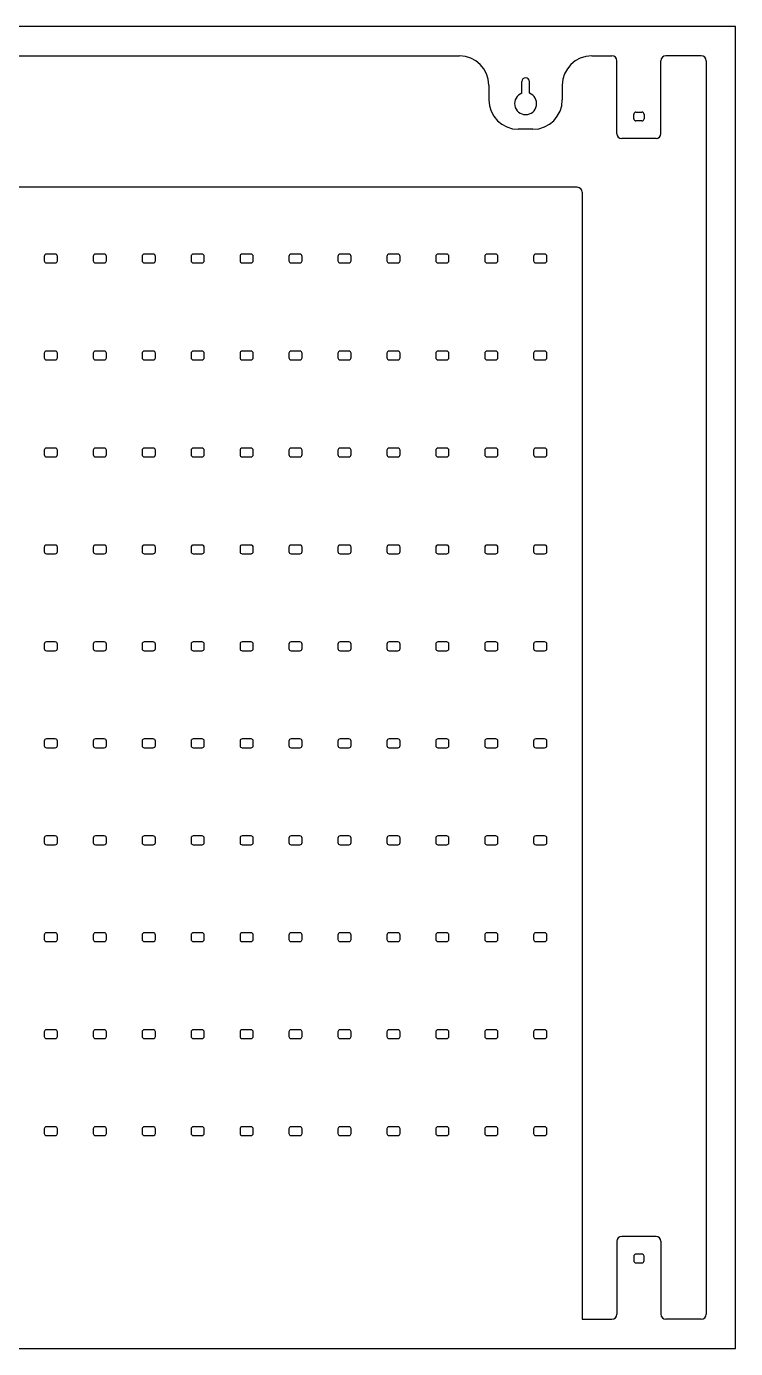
# Model space of a CAD drawing. Header units: millimetres. Extents: x -483 to 483, y -450 to 450.
# Drawn here: x 0 to 483, y -450 to 450 of the extents above; entities that cross this region are included whole.
import ezdxf

# ---------------------------------------------------------------- set-up
doc = ezdxf.new("R2010")
doc.units = ezdxf.units.MM

msp = doc.modelspace()

# ---------------------------------------------------------------- linework, layer by layer
at = {"color": 7, "linetype": 'Continuous', "lineweight": 25}
for p, q in [((483, 450), (-483, 450)), ((483, -450), (483, 450)), ((-295, 430), (295, 430)), ((385, 430), (398.83, 430)), ((402.15, 376.97), (402.15, 426.67)), ((432.15, 376.97), (432.15, 426.67)), ((459.67, 430), (435.48, 430)), ((463, 426.67), (463, -426.67)), ((315, 410), (315, 400)), ((337.45, 404.55), (337.45, 412.5)), ((342.55, 404.55), (342.55, 412.5)), ((365, 410), (365, 400)), ((413.65, 387.15), (413.65, 390.15)), ((415.15, 391.65), (419.15, 391.65)), ((420.65, 390.15), (420.65, 387.15)), ((345, 380), (335, 380)), ((419.15, 385.65), (415.15, 385.65)), ((428.83, 373.65), (405.48, 373.65)), ((375.17, 340.5), (-375.17, 340.5)), ((378.5, 337.17), (378.5, -430)), ((12.13, 293.5), (12.13, 290.5)), ((19.63, 295), (13.63, 295)), ((13.63, 289), (19.63, 289)), ((21.13, 290.5), (21.13, 293.5)), ((45.47, 293.5), (45.47, 290.5)), ((52.97, 295), (46.97, 295)), ((46.97, 289), (52.97, 289)), ((54.47, 290.5), (54.47, 293.5)), ((78.8, 293.5), (78.8, 290.5)), ((86.3, 295), (80.3, 295)), ((80.3, 289), (86.3, 289)), ((87.8, 290.5), (87.8, 293.5)), ((112.13, 293.5), (112.13, 290.5)), ((119.63, 295), (113.63, 295)), ((113.63, 289), (119.63, 289)), ((121.13, 290.5), (121.13, 293.5)), ((145.47, 293.5), (145.47, 290.5)), ((152.97, 295), (146.97, 295)), ((146.97, 289), (152.97, 289)), ((154.47, 290.5), (154.47, 293.5)), ((178.8, 293.5), (178.8, 290.5)), ((186.3, 295), (180.3, 295)), ((180.3, 289), (186.3, 289)), ((187.8, 290.5), (187.8, 293.5)), ((212.13, 293.5), (212.13, 290.5)), ((219.63, 295), (213.63, 295)), ((213.63, 289), (219.63, 289)), ((221.13, 290.5), (221.13, 293.5)), ((245.47, 293.5), (245.47, 290.5)), ((252.97, 295), (246.97, 295)), ((246.97, 289), (252.97, 289)), ((254.47, 290.5), (254.47, 293.5)), ((278.8, 293.5), (278.8, 290.5)), ((286.3, 295), (280.3, 295)), ((280.3, 289), (286.3, 289)), ((287.8, 290.5), (287.8, 293.5)), ((312.13, 293.5), (312.13, 290.5)), ((319.63, 295), (313.63, 295)), ((313.63, 289), (319.63, 289)), ((321.13, 290.5), (321.13, 293.5)), ((345.46, 293.5), (345.46, 290.5)), ((352.96, 295), (346.96, 295)), ((346.96, 289), (352.96, 289)), ((354.46, 290.5), (354.46, 293.5)), ((12.13, 227.5), (12.13, 224.5)), ((19.63, 229), (13.63, 229)), ((21.13, 224.5), (21.13, 227.5)), ((45.47, 227.5), (45.47, 224.5)), ((52.97, 229), (46.97, 229)), ((54.47, 224.5), (54.47, 227.5)), ((78.8, 227.5), (78.8, 224.5)), ((86.3, 229), (80.3, 229)), ((87.8, 224.5), (87.8, 227.5)), ((112.13, 227.5), (112.13, 224.5)), ((119.63, 229), (113.63, 229)), ((121.13, 224.5), (121.13, 227.5)), ((145.47, 227.5), (145.47, 224.5)), ((152.97, 229), (146.97, 229)), ((154.47, 224.5), (154.47, 227.5)), ((178.8, 227.5), (178.8, 224.5)), ((186.3, 229), (180.3, 229)), ((187.8, 224.5), (187.8, 227.5)), ((212.13, 227.5), (212.13, 224.5)), ((219.63, 229), (213.63, 229)), ((221.13, 224.5), (221.13, 227.5)), ((245.47, 227.5), (245.47, 224.5)), ((252.97, 229), (246.97, 229)), ((254.47, 224.5), (254.47, 227.5)), ((278.8, 227.5), (278.8, 224.5)), ((286.3, 229), (280.3, 229)), ((287.8, 224.5), (287.8, 227.5)), ((312.13, 227.5), (312.13, 224.5)), ((319.63, 229), (313.63, 229)), ((321.13, 224.5), (321.13, 227.5)), ((345.46, 227.5), (345.46, 224.5)), ((352.96, 229), (346.96, 229)), ((354.46, 224.5), (354.46, 227.5)), ((13.63, 223), (19.63, 223)), ((46.97, 223), (52.97, 223)), ((80.3, 223), (86.3, 223)), ((113.63, 223), (119.63, 223)), ((146.97, 223), (152.97, 223)), ((180.3, 223), (186.3, 223)), ((213.63, 223), (219.63, 223)), ((246.97, 223), (252.97, 223)), ((280.3, 223), (286.3, 223)), ((313.63, 223), (319.63, 223)), ((346.96, 223), (352.96, 223)), ((19.63, 163), (13.63, 163)), ((52.97, 163), (46.97, 163)), ((86.3, 163), (80.3, 163)), ((119.63, 163), (113.63, 163)), ((152.97, 163), (146.97, 163)), ((186.3, 163), (180.3, 163)), ((219.63, 163), (213.63, 163)), ((252.97, 163), (246.97, 163)), ((286.3, 163), (280.3, 163)), ((319.63, 163), (313.63, 163)), ((352.96, 163), (346.96, 163)), ((12.13, 161.5), (12.13, 158.5)), ((13.63, 157), (19.63, 157)), ((21.13, 158.5), (21.13, 161.5)), ((45.47, 161.5), (45.47, 158.5)), ((46.97, 157), (52.97, 157)), ((54.47, 158.5), (54.47, 161.5)), ((78.8, 161.5), (78.8, 158.5)), ((80.3, 157), (86.3, 157)), ((87.8, 158.5), (87.8, 161.5)), ((112.13, 161.5), (112.13, 158.5)), ((113.63, 157), (119.63, 157)), ((121.13, 158.5), (121.13, 161.5)), ((145.47, 161.5), (145.47, 158.5)), ((146.97, 157), (152.97, 157)), ((154.47, 158.5), (154.47, 161.5)), ((178.8, 161.5), (178.8, 158.5)), ((180.3, 157), (186.3, 157)), ((187.8, 158.5), (187.8, 161.5)), ((212.13, 161.5), (212.13, 158.5)), ((213.63, 157), (219.63, 157)), ((221.13, 158.5), (221.13, 161.5)), ((245.47, 161.5), (245.47, 158.5)), ((246.97, 157), (252.97, 157)), ((254.47, 158.5), (254.47, 161.5)), ((278.8, 161.5), (278.8, 158.5)), ((280.3, 157), (286.3, 157)), ((287.8, 158.5), (287.8, 161.5)), ((312.13, 161.5), (312.13, 158.5)), ((313.63, 157), (319.63, 157)), ((321.13, 158.5), (321.13, 161.5)), ((345.46, 161.5), (345.46, 158.5)), ((346.96, 157), (352.96, 157)), ((354.46, 158.5), (354.46, 161.5)), ((12.13, 95.5), (12.13, 92.5)), ((19.63, 97), (13.63, 97)), ((13.63, 91), (19.63, 91)), ((21.13, 92.5), (21.13, 95.5)), ((45.47, 95.5), (45.47, 92.5)), ((52.97, 97), (46.97, 97)), ((46.97, 91), (52.97, 91)), ((54.47, 92.5), (54.47, 95.5)), ((78.8, 95.5), (78.8, 92.5)), ((86.3, 97), (80.3, 97)), ((80.3, 91), (86.3, 91)), ((87.8, 92.5), (87.8, 95.5)), ((112.13, 95.5), (112.13, 92.5)), ((119.63, 97), (113.63, 97)), ((113.63, 91), (119.63, 91)), ((121.13, 92.5), (121.13, 95.5)), ((145.47, 95.5), (145.47, 92.5)), ((152.97, 97), (146.97, 97)), ((146.97, 91), (152.97, 91)), ((154.47, 92.5), (154.47, 95.5)), ((178.8, 95.5), (178.8, 92.5)), ((186.3, 97), (180.3, 97)), ((180.3, 91), (186.3, 91)), ((187.8, 92.5), (187.8, 95.5)), ((212.13, 95.5), (212.13, 92.5)), ((219.63, 97), (213.63, 97)), ((213.63, 91), (219.63, 91)), ((221.13, 92.5), (221.13, 95.5)), ((245.47, 95.5), (245.47, 92.5)), ((252.97, 97), (246.97, 97)), ((246.97, 91), (252.97, 91)), ((254.47, 92.5), (254.47, 95.5)), ((278.8, 95.5), (278.8, 92.5)), ((286.3, 97), (280.3, 97)), ((280.3, 91), (286.3, 91)), ((287.8, 92.5), (287.8, 95.5)), ((312.13, 95.5), (312.13, 92.5)), ((319.63, 97), (313.63, 97)), ((313.63, 91), (319.63, 91)), ((321.13, 92.5), (321.13, 95.5)), ((345.46, 95.5), (345.46, 92.5)), ((352.96, 97), (346.96, 97)), ((346.96, 91), (352.96, 91)), ((354.46, 92.5), (354.46, 95.5)), ((12.13, 29.5), (12.13, 26.5)), ((19.63, 31), (13.63, 31)), ((21.13, 26.5), (21.13, 29.5)), ((45.47, 29.5), (45.47, 26.5)), ((52.97, 31), (46.97, 31)), ((54.47, 26.5), (54.47, 29.5)), ((78.8, 29.5), (78.8, 26.5)), ((86.3, 31), (80.3, 31)), ((87.8, 26.5), (87.8, 29.5)), ((112.13, 29.5), (112.13, 26.5)), ((119.63, 31), (113.63, 31)), ((121.13, 26.5), (121.13, 29.5)), ((145.47, 29.5), (145.47, 26.5)), ((152.97, 31), (146.97, 31)), ((154.47, 26.5), (154.47, 29.5)), ((178.8, 29.5), (178.8, 26.5)), ((186.3, 31), (180.3, 31)), ((187.8, 26.5), (187.8, 29.5)), ((212.13, 29.5), (212.13, 26.5)), ((219.63, 31), (213.63, 31)), ((221.13, 26.5), (221.13, 29.5)), ((245.47, 29.5), (245.47, 26.5)), ((252.97, 31), (246.97, 31)), ((254.47, 26.5), (254.47, 29.5)), ((278.8, 29.5), (278.8, 26.5)), ((286.3, 31), (280.3, 31)), ((287.8, 26.5), (287.8, 29.5)), ((312.13, 29.5), (312.13, 26.5)), ((319.63, 31), (313.63, 31)), ((321.13, 26.5), (321.13, 29.5)), ((345.46, 29.5), (345.46, 26.5)), ((352.96, 31), (346.96, 31)), ((354.46, 26.5), (354.46, 29.5)), ((13.63, 25), (19.63, 25)), ((46.97, 25), (52.97, 25)), ((80.3, 25), (86.3, 25)), ((113.63, 25), (119.63, 25)), ((146.97, 25), (152.97, 25)), ((180.3, 25), (186.3, 25)), ((213.63, 25), (219.63, 25)), ((246.97, 25), (252.97, 25)), ((280.3, 25), (286.3, 25)), ((313.63, 25), (319.63, 25)), ((346.96, 25), (352.96, 25)), ((19.63, -35), (13.63, -35)), ((52.97, -35), (46.97, -35)), ((86.3, -35), (80.3, -35)), ((119.63, -35), (113.63, -35)), ((152.97, -35), (146.97, -35)), ((186.3, -35), (180.3, -35)), ((219.63, -35), (213.63, -35)), ((252.97, -35), (246.97, -35)), ((286.3, -35), (280.3, -35)), ((319.63, -35), (313.63, -35)), ((352.96, -35), (346.96, -35)), ((12.13, -36.5), (12.13, -39.5)), ((13.63, -41), (19.63, -41)), ((21.13, -39.5), (21.13, -36.5)), ((45.47, -36.5), (45.47, -39.5)), ((46.97, -41), (52.97, -41)), ((54.47, -39.5), (54.47, -36.5)), ((78.8, -36.5), (78.8, -39.5)), ((80.3, -41), (86.3, -41)), ((87.8, -39.5), (87.8, -36.5)), ((112.13, -36.5), (112.13, -39.5)), ((113.63, -41), (119.63, -41)), ((121.13, -39.5), (121.13, -36.5)), ((145.47, -36.5), (145.47, -39.5)), ((146.97, -41), (152.97, -41)), ((154.47, -39.5), (154.47, -36.5)), ((178.8, -36.5), (178.8, -39.5)), ((180.3, -41), (186.3, -41)), ((187.8, -39.5), (187.8, -36.5)), ((212.13, -36.5), (212.13, -39.5)), ((213.63, -41), (219.63, -41)), ((221.13, -39.5), (221.13, -36.5)), ((245.47, -36.5), (245.47, -39.5)), ((246.97, -41), (252.97, -41)), ((254.47, -39.5), (254.47, -36.5)), ((278.8, -36.5), (278.8, -39.5)), ((280.3, -41), (286.3, -41)), ((287.8, -39.5), (287.8, -36.5)), ((312.13, -36.5), (312.13, -39.5)), ((313.63, -41), (319.63, -41)), ((321.13, -39.5), (321.13, -36.5)), ((345.46, -36.5), (345.46, -39.5)), ((346.96, -41), (352.96, -41)), ((354.46, -39.5), (354.46, -36.5)), ((12.13, -102.5), (12.13, -105.5)), ((19.63, -101), (13.63, -101)), ((13.63, -107), (19.63, -107)), ((21.13, -105.5), (21.13, -102.5)), ((45.47, -102.5), (45.47, -105.5)), ((52.97, -101), (46.97, -101)), ((46.97, -107), (52.97, -107)), ((54.47, -105.5), (54.47, -102.5)), ((78.8, -102.5), (78.8, -105.5)), ((86.3, -101), (80.3, -101)), ((80.3, -107), (86.3, -107)), ((87.8, -105.5), (87.8, -102.5)), ((112.13, -102.5), (112.13, -105.5)), ((119.63, -101), (113.63, -101)), ((113.63, -107), (119.63, -107)), ((121.13, -105.5), (121.13, -102.5)), ((145.47, -102.5), (145.47, -105.5)), ((152.97, -101), (146.97, -101)), ((146.97, -107), (152.97, -107)), ((154.47, -105.5), (154.47, -102.5)), ((178.8, -102.5), (178.8, -105.5)), ((186.3, -101), (180.3, -101)), ((180.3, -107), (186.3, -107)), ((187.8, -105.5), (187.8, -102.5)), ((212.13, -102.5), (212.13, -105.5)), ((219.63, -101), (213.63, -101)), ((213.63, -107), (219.63, -107)), ((221.13, -105.5), (221.13, -102.5)), ((245.47, -102.5), (245.47, -105.5)), ((252.97, -101), (246.97, -101)), ((246.97, -107), (252.97, -107)), ((254.47, -105.5), (254.47, -102.5)), ((278.8, -102.5), (278.8, -105.5)), ((286.3, -101), (280.3, -101)), ((280.3, -107), (286.3, -107)), ((287.8, -105.5), (287.8, -102.5)), ((312.13, -102.5), (312.13, -105.5)), ((319.63, -101), (313.63, -101)), ((313.63, -107), (319.63, -107)), ((321.13, -105.5), (321.13, -102.5)), ((345.46, -102.5), (345.46, -105.5)), ((352.96, -101), (346.96, -101)), ((346.96, -107), (352.96, -107)), ((354.46, -105.5), (354.46, -102.5)), ((12.13, -168.5), (12.13, -171.5)), ((19.63, -167), (13.63, -167)), ((21.13, -171.5), (21.13, -168.5)), ((45.47, -168.5), (45.47, -171.5)), ((52.97, -167), (46.97, -167)), ((54.47, -171.5), (54.47, -168.5)), ((78.8, -168.5), (78.8, -171.5)), ((86.3, -167), (80.3, -167)), ((87.8, -171.5), (87.8, -168.5)), ((112.13, -168.5), (112.13, -171.5)), ((119.63, -167), (113.63, -167)), ((121.13, -171.5), (121.13, -168.5)), ((145.47, -168.5), (145.47, -171.5)), ((152.97, -167), (146.97, -167)), ((154.47, -171.5), (154.47, -168.5)), ((178.8, -168.5), (178.8, -171.5)), ((186.3, -167), (180.3, -167)), ((187.8, -171.5), (187.8, -168.5)), ((212.13, -168.5), (212.13, -171.5)), ((219.63, -167), (213.63, -167)), ((221.13, -171.5), (221.13, -168.5)), ((245.47, -168.5), (245.47, -171.5)), ((252.97, -167), (246.97, -167)), ((254.47, -171.5), (254.47, -168.5)), ((278.8, -168.5), (278.8, -171.5)), ((286.3, -167), (280.3, -167)), ((287.8, -171.5), (287.8, -168.5)), ((312.13, -168.5), (312.13, -171.5)), ((319.63, -167), (313.63, -167)), ((321.13, -171.5), (321.13, -168.5)), ((345.46, -168.5), (345.46, -171.5)), ((352.96, -167), (346.96, -167)), ((354.46, -171.5), (354.46, -168.5)), ((13.63, -173), (19.63, -173)), ((46.97, -173), (52.97, -173)), ((80.3, -173), (86.3, -173)), ((113.63, -173), (119.63, -173)), ((146.97, -173), (152.97, -173)), ((180.3, -173), (186.3, -173)), ((213.63, -173), (219.63, -173)), ((246.97, -173), (252.97, -173)), ((280.3, -173), (286.3, -173)), ((313.63, -173), (319.63, -173)), ((346.96, -173), (352.96, -173)), ((19.63, -233), (13.63, -233)), ((52.97, -233), (46.97, -233)), ((86.3, -233), (80.3, -233)), ((119.63, -233), (113.63, -233)), ((152.97, -233), (146.97, -233)), ((186.3, -233), (180.3, -233)), ((219.63, -233), (213.63, -233)), ((252.97, -233), (246.97, -233)), ((286.3, -233), (280.3, -233)), ((319.63, -233), (313.63, -233)), ((352.96, -233), (346.96, -233)), ((12.13, -234.5), (12.13, -237.5)), ((13.63, -239), (19.63, -239)), ((21.13, -237.5), (21.13, -234.5)), ((45.47, -234.5), (45.47, -237.5)), ((46.97, -239), (52.97, -239)), ((54.47, -237.5), (54.47, -234.5)), ((78.8, -234.5), (78.8, -237.5)), ((80.3, -239), (86.3, -239)), ((87.8, -237.5), (87.8, -234.5)), ((112.13, -234.5), (112.13, -237.5)), ((113.63, -239), (119.63, -239)), ((121.13, -237.5), (121.13, -234.5)), ((145.47, -234.5), (145.47, -237.5)), ((146.97, -239), (152.97, -239)), ((154.47, -237.5), (154.47, -234.5)), ((178.8, -234.5), (178.8, -237.5)), ((180.3, -239), (186.3, -239)), ((187.8, -237.5), (187.8, -234.5)), ((212.13, -234.5), (212.13, -237.5)), ((213.63, -239), (219.63, -239)), ((221.13, -237.5), (221.13, -234.5)), ((245.47, -234.5), (245.47, -237.5)), ((246.97, -239), (252.97, -239)), ((254.47, -237.5), (254.47, -234.5)), ((278.8, -234.5), (278.8, -237.5)), ((280.3, -239), (286.3, -239)), ((287.8, -237.5), (287.8, -234.5)), ((312.13, -234.5), (312.13, -237.5)), ((313.63, -239), (319.63, -239)), ((321.13, -237.5), (321.13, -234.5)), ((345.46, -234.5), (345.46, -237.5)), ((346.96, -239), (352.96, -239)), ((354.46, -237.5), (354.46, -234.5)), ((12.13, -300.5), (12.13, -303.5)), ((19.63, -299), (13.63, -299)), ((13.63, -305), (19.63, -305)), ((21.13, -303.5), (21.13, -300.5)), ((45.47, -300.5), (45.47, -303.5)), ((52.97, -299), (46.97, -299)), ((46.97, -305), (52.97, -305)), ((54.47, -303.5), (54.47, -300.5)), ((78.8, -300.5), (78.8, -303.5)), ((86.3, -299), (80.3, -299)), ((80.3, -305), (86.3, -305)), ((87.8, -303.5), (87.8, -300.5)), ((112.13, -300.5), (112.13, -303.5)), ((119.63, -299), (113.63, -299)), ((113.63, -305), (119.63, -305)), ((121.13, -303.5), (121.13, -300.5)), ((145.47, -300.5), (145.47, -303.5)), ((152.97, -299), (146.97, -299)), ((146.97, -305), (152.97, -305)), ((154.47, -303.5), (154.47, -300.5)), ((178.8, -300.5), (178.8, -303.5)), ((186.3, -299), (180.3, -299)), ((180.3, -305), (186.3, -305)), ((187.8, -303.5), (187.8, -300.5)), ((212.13, -300.5), (212.13, -303.5)), ((219.63, -299), (213.63, -299)), ((213.63, -305), (219.63, -305)), ((221.13, -303.5), (221.13, -300.5)), ((245.47, -300.5), (245.47, -303.5)), ((252.97, -299), (246.97, -299)), ((246.97, -305), (252.97, -305)), ((254.47, -303.5), (254.47, -300.5)), ((278.8, -300.5), (278.8, -303.5)), ((286.3, -299), (280.3, -299)), ((280.3, -305), (286.3, -305)), ((287.8, -303.5), (287.8, -300.5)), ((312.13, -300.5), (312.13, -303.5)), ((319.63, -299), (313.63, -299)), ((313.63, -305), (319.63, -305)), ((321.13, -303.5), (321.13, -300.5)), ((345.46, -300.5), (345.46, -303.5)), ((352.96, -299), (346.96, -299)), ((346.96, -305), (352.96, -305)), ((354.46, -303.5), (354.46, -300.5)), ((402.15, -376.97), (402.15, -426.67)), ((428.83, -373.65), (405.48, -373.65)), ((432.15, -376.97), (432.15, -426.67)), ((419.15, -385.65), (415.15, -385.65)), ((413.65, -387.15), (413.65, -390.15)), ((415.15, -391.65), (419.15, -391.65)), ((420.65, -390.15), (420.65, -387.15)), ((378.5, -430), (398.83, -430)), ((459.67, -430), (435.48, -430)), ((-483, -450), (483, -450))]:
    msp.add_line(p, q, dxfattribs=at)
for centre, radius, start, end in [((295, 410), 20, 360, 90), ((385, 410), 20, 90, 180), ((398.83, 426.67), 3.33, 0, 90), ((435.48, 426.67), 3.33, 90, 180), ((459.67, 426.67), 3.33, 0, 90), ((340, 412.5), 2.55, 0, 180), ((335, 400), 20, 180, 270), ((340, 397.5), 7.5, 109.87687, 70.12313), ((345, 400), 20, 270, 0), ((415.15, 390.15), 1.5, 90, 180), ((415.15, 387.15), 1.5, 180, 270), ((419.15, 390.15), 1.5, 360, 90), ((419.15, 387.15), 1.5, 270, 0), ((405.48, 376.97), 3.33, 180, 270), ((428.83, 376.97), 3.33, 270, 0), ((375.17, 337.17), 3.33, 360, 90), ((13.63, 293.5), 1.5, 90, 180), ((13.63, 290.5), 1.5, 180, 270), ((19.63, 293.5), 1.5, 0, 90), ((19.63, 290.5), 1.5, 270, 360), ((46.97, 293.5), 1.5, 90, 180), ((46.97, 290.5), 1.5, 180, 270), ((52.97, 293.5), 1.5, 0, 90), ((52.97, 290.5), 1.5, 270, 360), ((80.3, 293.5), 1.5, 90, 180), ((80.3, 290.5), 1.5, 180, 270), ((86.3, 293.5), 1.5, 0, 90), ((86.3, 290.5), 1.5, 270, 360), ((113.63, 293.5), 1.5, 90, 180), ((113.63, 290.5), 1.5, 180, 270), ((119.63, 293.5), 1.5, 0, 90), ((119.63, 290.5), 1.5, 270, 360), ((146.97, 293.5), 1.5, 90, 180), ((146.97, 290.5), 1.5, 180, 270), ((152.97, 293.5), 1.5, 0, 90), ((152.97, 290.5), 1.5, 270, 360), ((180.3, 293.5), 1.5, 90, 180), ((180.3, 290.5), 1.5, 180, 270), ((186.3, 293.5), 1.5, 0, 90), ((186.3, 290.5), 1.5, 270, 360), ((213.63, 293.5), 1.5, 90, 180), ((213.63, 290.5), 1.5, 180, 270), ((219.63, 293.5), 1.5, 0, 90), ((219.63, 290.5), 1.5, 270, 360), ((246.97, 293.5), 1.5, 90, 180), ((246.97, 290.5), 1.5, 180, 270), ((252.97, 293.5), 1.5, 0, 90), ((252.97, 290.5), 1.5, 270, 360), ((280.3, 293.5), 1.5, 90, 180), ((280.3, 290.5), 1.5, 180, 270), ((286.3, 293.5), 1.5, 0, 90), ((286.3, 290.5), 1.5, 270, 360), ((313.63, 293.5), 1.5, 90, 180), ((313.63, 290.5), 1.5, 180, 270), ((319.63, 293.5), 1.5, 0, 90), ((319.63, 290.5), 1.5, 270, 360), ((346.96, 293.5), 1.5, 90, 180), ((346.96, 290.5), 1.5, 180, 270), ((352.96, 293.5), 1.5, 0, 90), ((352.96, 290.5), 1.5, 270, 360), ((13.63, 227.5), 1.5, 90, 180), ((19.63, 227.5), 1.5, 0, 90), ((46.97, 227.5), 1.5, 90, 180), ((52.97, 227.5), 1.5, 0, 90), ((80.3, 227.5), 1.5, 90, 180), ((86.3, 227.5), 1.5, 0, 90), ((113.63, 227.5), 1.5, 90, 180), ((119.63, 227.5), 1.5, 0, 90), ((146.97, 227.5), 1.5, 90, 180), ((152.97, 227.5), 1.5, 0, 90), ((180.3, 227.5), 1.5, 90, 180), ((186.3, 227.5), 1.5, 0, 90), ((213.63, 227.5), 1.5, 90, 180), ((219.63, 227.5), 1.5, 0, 90), ((246.97, 227.5), 1.5, 90, 180), ((252.97, 227.5), 1.5, 0, 90), ((280.3, 227.5), 1.5, 90, 180), ((286.3, 227.5), 1.5, 0, 90), ((313.63, 227.5), 1.5, 90, 180), ((319.63, 227.5), 1.5, 360, 90), ((346.96, 227.5), 1.5, 90, 180), ((352.96, 227.5), 1.5, 360, 90), ((13.63, 224.5), 1.5, 180, 270), ((19.63, 224.5), 1.5, 270, 0), ((46.97, 224.5), 1.5, 180, 270), ((52.97, 224.5), 1.5, 270, 0), ((80.3, 224.5), 1.5, 180, 270), ((86.3, 224.5), 1.5, 270, 0), ((113.63, 224.5), 1.5, 180, 270), ((119.63, 224.5), 1.5, 270, 0), ((146.97, 224.5), 1.5, 180, 270), ((152.97, 224.5), 1.5, 270, 0), ((180.3, 224.5), 1.5, 180, 270), ((186.3, 224.5), 1.5, 270, 0), ((213.63, 224.5), 1.5, 180, 270), ((219.63, 224.5), 1.5, 270, 0), ((246.97, 224.5), 1.5, 180, 270), ((252.97, 224.5), 1.5, 270, 360), ((280.3, 224.5), 1.5, 180, 270), ((286.3, 224.5), 1.5, 270, 0), ((313.63, 224.5), 1.5, 180, 270), ((319.63, 224.5), 1.5, 270, 0), ((346.96, 224.5), 1.5, 180, 270), ((352.96, 224.5), 1.5, 270, 0), ((13.63, 161.5), 1.5, 90, 180), ((19.63, 161.5), 1.5, 0, 90), ((46.97, 161.5), 1.5, 90, 180), ((52.97, 161.5), 1.5, 0, 90), ((80.3, 161.5), 1.5, 90, 180), ((86.3, 161.5), 1.5, 0, 90), ((113.63, 161.5), 1.5, 90, 180), ((119.63, 161.5), 1.5, 0, 90), ((146.97, 161.5), 1.5, 90, 180), ((152.97, 161.5), 1.5, 0, 90), ((180.3, 161.5), 1.5, 90, 180), ((186.3, 161.5), 1.5, 0, 90), ((213.63, 161.5), 1.5, 90, 180), ((219.63, 161.5), 1.5, 0, 90), ((246.97, 161.5), 1.5, 90, 180), ((252.97, 161.5), 1.5, 0, 90), ((280.3, 161.5), 1.5, 90, 180), ((286.3, 161.5), 1.5, 0, 90), ((313.63, 161.5), 1.5, 90, 180), ((319.63, 161.5), 1.5, 0, 90), ((346.96, 161.5), 1.5, 90, 180), ((352.96, 161.5), 1.5, 0, 90), ((13.63, 158.5), 1.5, 180, 270), ((19.63, 158.5), 1.5, 270, 0), ((46.97, 158.5), 1.5, 180, 270), ((52.97, 158.5), 1.5, 270, 0), ((80.3, 158.5), 1.5, 180, 270), ((86.3, 158.5), 1.5, 270, 0), ((113.63, 158.5), 1.5, 180, 270), ((119.63, 158.5), 1.5, 270, 0), ((146.97, 158.5), 1.5, 180, 270), ((152.97, 158.5), 1.5, 270, 0), ((180.3, 158.5), 1.5, 180, 270), ((186.3, 158.5), 1.5, 270, 0), ((213.63, 158.5), 1.5, 180, 270), ((219.63, 158.5), 1.5, 270, 0), ((246.97, 158.5), 1.5, 180, 270), ((252.97, 158.5), 1.5, 270, 360), ((280.3, 158.5), 1.5, 180, 270), ((286.3, 158.5), 1.5, 270, 0), ((313.63, 158.5), 1.5, 180, 270), ((319.63, 158.5), 1.5, 270, 0), ((346.96, 158.5), 1.5, 180, 270), ((352.96, 158.5), 1.5, 270, 0), ((13.63, 95.5), 1.5, 90, 180), ((13.63, 92.5), 1.5, 180, 270), ((19.63, 95.5), 1.5, 0, 90), ((19.63, 92.5), 1.5, 270, 0), ((46.97, 95.5), 1.5, 90, 180), ((46.97, 92.5), 1.5, 180, 270), ((52.97, 95.5), 1.5, 0, 90), ((52.97, 92.5), 1.5, 270, 0), ((80.3, 95.5), 1.5, 90, 180), ((80.3, 92.5), 1.5, 180, 270), ((86.3, 95.5), 1.5, 0, 90), ((86.3, 92.5), 1.5, 270, 0), ((113.63, 95.5), 1.5, 90, 180), ((113.63, 92.5), 1.5, 180, 270), ((119.63, 95.5), 1.5, 0, 90), ((119.63, 92.5), 1.5, 270, 0), ((146.97, 95.5), 1.5, 90, 180), ((146.97, 92.5), 1.5, 180, 270), ((152.97, 95.5), 1.5, 0, 90), ((152.97, 92.5), 1.5, 270, 0), ((180.3, 95.5), 1.5, 90, 180), ((180.3, 92.5), 1.5, 180, 270), ((186.3, 95.5), 1.5, 0, 90), ((186.3, 92.5), 1.5, 270, 0), ((213.63, 95.5), 1.5, 90, 180), ((213.63, 92.5), 1.5, 180, 270), ((219.63, 95.5), 1.5, 0, 90), ((219.63, 92.5), 1.5, 270, 0), ((246.97, 95.5), 1.5, 90, 180), ((246.97, 92.5), 1.5, 180, 270), ((252.97, 95.5), 1.5, 0, 90), ((252.97, 92.5), 1.5, 270, 0), ((280.3, 95.5), 1.5, 90, 180), ((280.3, 92.5), 1.5, 180, 270), ((286.3, 95.5), 1.5, 0, 90), ((286.3, 92.5), 1.5, 270, 0), ((313.63, 95.5), 1.5, 90, 180), ((313.63, 92.5), 1.5, 180, 270), ((319.63, 95.5), 1.5, 0, 90), ((319.63, 92.5), 1.5, 270, 0), ((346.96, 95.5), 1.5, 90, 180), ((346.96, 92.5), 1.5, 180, 270), ((352.96, 95.5), 1.5, 0, 90), ((352.96, 92.5), 1.5, 270, 0), ((13.63, 29.5), 1.5, 90, 180), ((19.63, 29.5), 1.5, 0, 90), ((46.97, 29.5), 1.5, 90, 180), ((52.97, 29.5), 1.5, 0, 90), ((80.3, 29.5), 1.5, 90, 180), ((86.3, 29.5), 1.5, 0, 90), ((113.63, 29.5), 1.5, 90, 180), ((119.63, 29.5), 1.5, 0, 90), ((146.97, 29.5), 1.5, 90, 180), ((152.97, 29.5), 1.5, 0, 90), ((180.3, 29.5), 1.5, 90, 180), ((186.3, 29.5), 1.5, 0, 90), ((213.63, 29.5), 1.5, 90, 180), ((219.63, 29.5), 1.5, 0, 90), ((246.97, 29.5), 1.5, 90, 180), ((252.97, 29.5), 1.5, 0, 90), ((280.3, 29.5), 1.5, 90, 180), ((286.3, 29.5), 1.5, 0, 90), ((313.63, 29.5), 1.5, 90, 180), ((319.63, 29.5), 1.5, 0, 90), ((346.96, 29.5), 1.5, 90, 180), ((352.96, 29.5), 1.5, 0, 90), ((13.63, 26.5), 1.5, 180, 270), ((19.63, 26.5), 1.5, 270, 0), ((46.97, 26.5), 1.5, 180, 270), ((52.97, 26.5), 1.5, 270, 0), ((80.3, 26.5), 1.5, 180, 270), ((86.3, 26.5), 1.5, 270, 0), ((113.63, 26.5), 1.5, 180, 270), ((119.63, 26.5), 1.5, 270, 0), ((146.97, 26.5), 1.5, 180, 270), ((152.97, 26.5), 1.5, 270, 0), ((180.3, 26.5), 1.5, 180, 270), ((186.3, 26.5), 1.5, 270, 0), ((213.63, 26.5), 1.5, 180, 270), ((219.63, 26.5), 1.5, 270, 0), ((246.97, 26.5), 1.5, 180, 270), ((252.97, 26.5), 1.5, 270, 0), ((280.3, 26.5), 1.5, 180, 270), ((286.3, 26.5), 1.5, 270, 0), ((313.63, 26.5), 1.5, 180, 270), ((319.63, 26.5), 1.5, 270, 0), ((346.96, 26.5), 1.5, 180, 270), ((352.96, 26.5), 1.5, 270, 0), ((13.63, -36.5), 1.5, 90, 180), ((19.63, -36.5), 1.5, 0, 90), ((46.97, -36.5), 1.5, 90, 180), ((52.97, -36.5), 1.5, 0, 90), ((80.3, -36.5), 1.5, 90, 180), ((86.3, -36.5), 1.5, 0, 90), ((113.63, -36.5), 1.5, 90, 180), ((119.63, -36.5), 1.5, 0, 90), ((146.97, -36.5), 1.5, 90, 180), ((152.97, -36.5), 1.5, 0, 90), ((180.3, -36.5), 1.5, 90, 180), ((186.3, -36.5), 1.5, 0, 90), ((213.63, -36.5), 1.5, 90, 180), ((219.63, -36.5), 1.5, 0, 90), ((246.97, -36.5), 1.5, 90, 180), ((252.97, -36.5), 1.5, 0, 90), ((280.3, -36.5), 1.5, 90, 180), ((286.3, -36.5), 1.5, 0, 90), ((313.63, -36.5), 1.5, 90, 180), ((319.63, -36.5), 1.5, 0, 90), ((346.96, -36.5), 1.5, 90, 180), ((352.96, -36.5), 1.5, 0, 90), ((13.63, -39.5), 1.5, 180, 270), ((19.63, -39.5), 1.5, 270, 0), ((46.97, -39.5), 1.5, 180, 270), ((52.97, -39.5), 1.5, 270, 0), ((80.3, -39.5), 1.5, 180, 270), ((86.3, -39.5), 1.5, 270, 0), ((113.63, -39.5), 1.5, 180, 270), ((119.63, -39.5), 1.5, 270, 0), ((146.97, -39.5), 1.5, 180, 270), ((152.97, -39.5), 1.5, 270, 0), ((180.3, -39.5), 1.5, 180, 270), ((186.3, -39.5), 1.5, 270, 0), ((213.63, -39.5), 1.5, 180, 270), ((219.63, -39.5), 1.5, 270, 0), ((246.97, -39.5), 1.5, 180, 270), ((252.97, -39.5), 1.5, 270, 0), ((280.3, -39.5), 1.5, 180, 270), ((286.3, -39.5), 1.5, 270, 0), ((313.63, -39.5), 1.5, 180, 270), ((319.63, -39.5), 1.5, 270, 0), ((346.96, -39.5), 1.5, 180, 270), ((352.96, -39.5), 1.5, 270, 0), ((13.63, -102.5), 1.5, 90, 180), ((13.63, -105.5), 1.5, 180, 270), ((19.63, -102.5), 1.5, 0, 90), ((19.63, -105.5), 1.5, 270, 0), ((46.97, -102.5), 1.5, 90, 180), ((46.97, -105.5), 1.5, 180, 270), ((52.97, -102.5), 1.5, 0, 90), ((52.97, -105.5), 1.5, 270, 0), ((80.3, -102.5), 1.5, 90, 180), ((80.3, -105.5), 1.5, 180, 270), ((86.3, -102.5), 1.5, 0, 90), ((86.3, -105.5), 1.5, 270, 0), ((113.63, -102.5), 1.5, 90, 180), ((113.63, -105.5), 1.5, 180, 270), ((119.63, -102.5), 1.5, 0, 90), ((119.63, -105.5), 1.5, 270, 0), ((146.97, -102.5), 1.5, 90, 180), ((146.97, -105.5), 1.5, 180, 270), ((152.97, -102.5), 1.5, 0, 90), ((152.97, -105.5), 1.5, 270, 0), ((180.3, -102.5), 1.5, 90, 180), ((180.3, -105.5), 1.5, 180, 270), ((186.3, -102.5), 1.5, 0, 90), ((186.3, -105.5), 1.5, 270, 0), ((213.63, -102.5), 1.5, 90, 180), ((213.63, -105.5), 1.5, 180, 270), ((219.63, -102.5), 1.5, 0, 90), ((219.63, -105.5), 1.5, 270, 0), ((246.97, -102.5), 1.5, 90, 180), ((246.97, -105.5), 1.5, 180, 270), ((252.97, -102.5), 1.5, 0, 90), ((252.97, -105.5), 1.5, 270, 0), ((280.3, -102.5), 1.5, 90, 180), ((280.3, -105.5), 1.5, 180, 270), ((286.3, -102.5), 1.5, 0, 90), ((286.3, -105.5), 1.5, 270, 0), ((313.63, -102.5), 1.5, 90, 180), ((313.63, -105.5), 1.5, 180, 270), ((319.63, -102.5), 1.5, 0, 90), ((319.63, -105.5), 1.5, 270, 0), ((346.96, -102.5), 1.5, 90, 180), ((346.96, -105.5), 1.5, 180, 270), ((352.96, -102.5), 1.5, 0, 90), ((352.96, -105.5), 1.5, 270, 0), ((13.63, -168.5), 1.5, 90, 180), ((19.63, -168.5), 1.5, 0, 90), ((46.97, -168.5), 1.5, 90, 180), ((52.97, -168.5), 1.5, 0, 90), ((80.3, -168.5), 1.5, 90, 180), ((86.3, -168.5), 1.5, 0, 90), ((113.63, -168.5), 1.5, 90, 180), ((119.63, -168.5), 1.5, 0, 90), ((146.97, -168.5), 1.5, 90, 180), ((152.97, -168.5), 1.5, 0, 90), ((180.3, -168.5), 1.5, 90, 180), ((186.3, -168.5), 1.5, 0, 90), ((213.63, -168.5), 1.5, 90, 180), ((219.63, -168.5), 1.5, 0, 90), ((246.97, -168.5), 1.5, 90, 180), ((252.97, -168.5), 1.5, 0, 90), ((280.3, -168.5), 1.5, 90, 180), ((286.3, -168.5), 1.5, 0, 90), ((313.63, -168.5), 1.5, 90, 180), ((319.63, -168.5), 1.5, 360, 90), ((346.96, -168.5), 1.5, 90, 180), ((352.96, -168.5), 1.5, 360, 90), ((13.63, -171.5), 1.5, 180, 270), ((19.63, -171.5), 1.5, 270, 0), ((46.97, -171.5), 1.5, 180, 270), ((52.97, -171.5), 1.5, 270, 0), ((80.3, -171.5), 1.5, 180, 270), ((86.3, -171.5), 1.5, 270, 0), ((113.63, -171.5), 1.5, 180, 270), ((119.63, -171.5), 1.5, 270, 0), ((146.97, -171.5), 1.5, 180, 270), ((152.97, -171.5), 1.5, 270, 0), ((180.3, -171.5), 1.5, 180, 270), ((186.3, -171.5), 1.5, 270, 0), ((213.63, -171.5), 1.5, 180, 270), ((219.63, -171.5), 1.5, 270, 0), ((246.97, -171.5), 1.5, 180, 270), ((252.97, -171.5), 1.5, 270, 0), ((280.3, -171.5), 1.5, 180, 270), ((286.3, -171.5), 1.5, 270, 0), ((313.63, -171.5), 1.5, 180, 270), ((319.63, -171.5), 1.5, 270, 0), ((346.96, -171.5), 1.5, 180, 270), ((352.96, -171.5), 1.5, 270, 0), ((13.63, -234.5), 1.5, 90, 180), ((19.63, -234.5), 1.5, 0, 90), ((46.97, -234.5), 1.5, 90, 180), ((52.97, -234.5), 1.5, 0, 90), ((80.3, -234.5), 1.5, 90, 180), ((86.3, -234.5), 1.5, 0, 90), ((113.63, -234.5), 1.5, 90, 180), ((119.63, -234.5), 1.5, 0, 90), ((146.97, -234.5), 1.5, 90, 180), ((152.97, -234.5), 1.5, 0, 90), ((180.3, -234.5), 1.5, 90, 180), ((186.3, -234.5), 1.5, 0, 90), ((213.63, -234.5), 1.5, 90, 180), ((219.63, -234.5), 1.5, 0, 90), ((246.97, -234.5), 1.5, 90, 180), ((252.97, -234.5), 1.5, 0, 90), ((280.3, -234.5), 1.5, 90, 180), ((286.3, -234.5), 1.5, 0, 90), ((313.63, -234.5), 1.5, 90, 180), ((319.63, -234.5), 1.5, 0, 90), ((346.96, -234.5), 1.5, 90, 180), ((352.96, -234.5), 1.5, 0, 90), ((13.63, -237.5), 1.5, 180, 270), ((19.63, -237.5), 1.5, 270, 0), ((46.97, -237.5), 1.5, 180, 270), ((52.97, -237.5), 1.5, 270, 0), ((80.3, -237.5), 1.5, 180, 270), ((86.3, -237.5), 1.5, 270, 0), ((113.63, -237.5), 1.5, 180, 270), ((119.63, -237.5), 1.5, 270, 0), ((146.97, -237.5), 1.5, 180, 270), ((152.97, -237.5), 1.5, 270, 0), ((180.3, -237.5), 1.5, 180, 270), ((186.3, -237.5), 1.5, 270, 0), ((213.63, -237.5), 1.5, 180, 270), ((219.63, -237.5), 1.5, 270, 0), ((246.97, -237.5), 1.5, 180, 270), ((252.97, -237.5), 1.5, 270, 0), ((280.3, -237.5), 1.5, 180, 270), ((286.3, -237.5), 1.5, 270, 0), ((313.63, -237.5), 1.5, 180, 270), ((319.63, -237.5), 1.5, 270, 0), ((346.96, -237.5), 1.5, 180, 270), ((352.96, -237.5), 1.5, 270, 0), ((13.63, -300.5), 1.5, 90, 180), ((13.63, -303.5), 1.5, 180, 270), ((19.63, -300.5), 1.5, 0, 90), ((19.63, -303.5), 1.5, 270, 0), ((46.97, -300.5), 1.5, 90, 180), ((46.97, -303.5), 1.5, 180, 270), ((52.97, -300.5), 1.5, 0, 90), ((52.97, -303.5), 1.5, 270, 0), ((80.3, -300.5), 1.5, 90, 180), ((80.3, -303.5), 1.5, 180, 270), ((86.3, -300.5), 1.5, 0, 90), ((86.3, -303.5), 1.5, 270, 0), ((113.63, -300.5), 1.5, 90, 180), ((113.63, -303.5), 1.5, 180, 270), ((119.63, -300.5), 1.5, 0, 90), ((119.63, -303.5), 1.5, 270, 0), ((146.97, -300.5), 1.5, 90, 180), ((146.97, -303.5), 1.5, 180, 270), ((152.97, -300.5), 1.5, 0, 90), ((152.97, -303.5), 1.5, 270, 0), ((180.3, -300.5), 1.5, 90, 180), ((180.3, -303.5), 1.5, 180, 270), ((186.3, -300.5), 1.5, 0, 90), ((186.3, -303.5), 1.5, 270, 0), ((213.63, -300.5), 1.5, 90, 180), ((213.63, -303.5), 1.5, 180, 270), ((219.63, -300.5), 1.5, 0, 90), ((219.63, -303.5), 1.5, 270, 0), ((246.97, -300.5), 1.5, 90, 180), ((246.97, -303.5), 1.5, 180, 270), ((252.97, -300.5), 1.5, 0, 90), ((252.97, -303.5), 1.5, 270, 360), ((280.3, -300.5), 1.5, 90, 180), ((280.3, -303.5), 1.5, 180, 270), ((286.3, -300.5), 1.5, 0, 90), ((286.3, -303.5), 1.5, 270, 0), ((313.63, -300.5), 1.5, 90, 180), ((313.63, -303.5), 1.5, 180, 270), ((319.63, -300.5), 1.5, 0, 90), ((319.63, -303.5), 1.5, 270, 0), ((346.96, -300.5), 1.5, 90, 180), ((346.96, -303.5), 1.5, 180, 270), ((352.96, -300.5), 1.5, 0, 90), ((352.96, -303.5), 1.5, 270, 0), ((405.48, -376.97), 3.33, 90, 180), ((428.83, -376.97), 3.33, 0, 90), ((415.15, -387.15), 1.5, 90, 180), ((419.15, -387.15), 1.5, 0, 90), ((415.15, -390.15), 1.5, 180, 270), ((419.15, -390.15), 1.5, 270, 0), ((398.83, -426.67), 3.33, 270, 0), ((435.48, -426.67), 3.33, 180, 270), ((459.67, -426.67), 3.33, 270, 0)]:
    msp.add_arc(centre, radius, start, end, dxfattribs=at)

doc.saveas('drawing.dxf')
